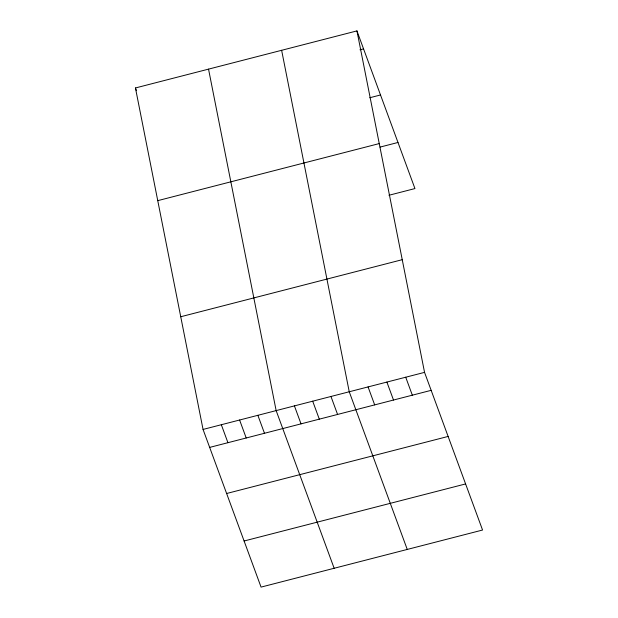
<?xml version="1.0" encoding="UTF-8"?>
<svg xmlns="http://www.w3.org/2000/svg" width="618" height="618" viewBox="0 0 618 618"><rect width="100%" height="100%" fill="white"/><g stroke="black" fill="none" stroke-linecap="round" stroke-linejoin="round"><path stroke-width="0.93" d="M356.941 30.9L424.551 372.368L482.558 530.035L261.059 587.1L203.052 429.433L135.442 87.965L356.941 30.9L414.948 188.567L388.954 195.265M359.962 49.795L363.554 48.868M369.757 97.744L380.51 94.971M157.752 200.649L379.251 143.585M380.055 147.092L397.992 142.472M180.742 316.748L402.241 259.684M203.052 429.433L424.551 372.368M209.664 447.401L431.163 390.337M226.621 493.504L448.12 436.439M244.102 540.997L465.601 483.933M405.725 377.219L412.33 395.188M386.891 382.071L393.504 400.039M368.065 386.914L374.678 404.89M407.254 549.441L349.24 391.766L281.63 50.297M330.962 396.478L337.575 414.446M312.693 401.182L319.305 419.151M294.415 405.895L301.028 423.863M334.153 568.266L276.146 410.599L208.536 69.131M257.868 415.304L264.481 433.28M135.442 87.965L136.431 90.661M239.599 420.016L246.211 437.984M221.321 424.72L227.934 442.689"/></g></svg>
